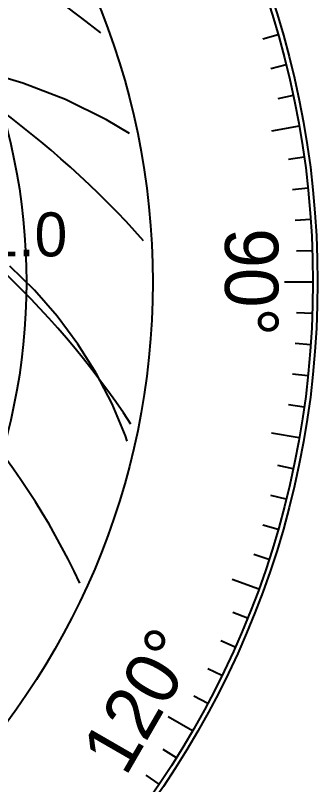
# Model space of a CAD drawing. Header units: metres. Extents: x -58 to 58, y -58 to 58.
# Drawn here: x 38.26 to 57.5, y -32.02 to 17 of the extents above; entities that cross this region are included whole.
import ezdxf
from ezdxf.enums import TextEntityAlignment as Align

# ---------------------------------------------------------------- set-up
doc = ezdxf.new("R2010")
doc.units = ezdxf.units.M
for name, color, linetype in [('CUT_REFERENCE', 1, 'Continuous'), ('ENGRAVE_AWA', 4, 'Continuous'), ('ENGRAVE_COMPASS', 7, 'Continuous'), ('ENGRAVE_TEXT', 7, 'Continuous')]:
    doc.layers.add(name, color=color, linetype=linetype)

msp = doc.modelspace()

# ---------------------------------------------------------------- linework, layer by layer
at = {"layer": 'CUT_REFERENCE'}
for radius in [57.5, 47]:
    msp.add_circle((0, 0), radius, dxfattribs=at)
at = {"layer": 'ENGRAVE_AWA'}
for p, q in [((38.724, 12.683), (35.928, 13.5)), ((41.439, 11.631), (38.724, 12.683)), ((44.055, 10.349), (41.439, 11.631)), ((45.527, 9.464), (44.055, 10.349)), ((39.47, -0.525), (37.894, 1.009)), ((40.918, -2.181), (39.47, -0.525)), ((42.23, -3.947), (40.918, -2.181)), ((43.397, -5.811), (42.23, -3.947)), ((44.411, -7.763), (43.397, -5.811)), ((45.267, -9.79), (44.411, -7.763)), ((45.382, -10.137), (45.267, -9.79))]:
    msp.add_line(p, q, dxfattribs=at)
msp.add_circle((0, 0), 38.958, dxfattribs=at)
for radius, start, end in [(70.125, 51.44814, 128.55186), (62.333, 41.85902, 138.14098), (54.542, 33.2534, 146.7466), (46.75, 25.0283, 154.9717)]:
    msp.add_arc((0, -38.958), radius, start, end, dxfattribs=at)
at = {"layer": 'ENGRAVE_COMPASS'}
for p, q in [((54.984, 15.766), (54.023, 15.491)), ((55.501, 13.838), (54.531, 13.596)), ((55.95, 11.893), (54.972, 11.685)), ((56.331, 9.933), (54.558, 9.62)), ((56.643, 7.961), (55.653, 7.822)), ((56.887, 5.979), (55.892, 5.874)), ((57.061, 3.99), (56.063, 3.92)), ((57.165, 1.996), (56.166, 1.961)), ((57.2, 0), (55.4, 0)), ((57.165, -1.996), (56.166, -1.961)), ((57.061, -3.99), (56.063, -3.92)), ((56.887, -5.979), (55.892, -5.874)), ((56.643, -7.961), (55.653, -7.822)), ((56.331, -9.933), (54.558, -9.62)), ((55.95, -11.893), (54.972, -11.685)), ((55.501, -13.838), (54.531, -13.596)), ((54.984, -15.766), (54.023, -15.491)), ((54.4, -17.676), (53.449, -17.367)), ((53.75, -19.564), (52.059, -18.948)), ((53.035, -21.427), (52.108, -21.053)), ((52.255, -23.265), (51.341, -22.859)), ((51.411, -25.075), (50.512, -24.636)), ((50.505, -26.854), (49.622, -26.384)), ((49.537, -28.6), (47.978, -27.7)), ((48.508, -30.311), (47.66, -29.781)), ((47.421, -31.986), (46.592, -31.427))]:
    msp.add_line(p, q, dxfattribs=at)
msp.add_circle((0, 0), 57.2, dxfattribs=at)

# ---------------------------------------------------------------- texts
at = {"layer": 'ENGRAVE_TEXT'}
msp.add_text('1.0', height=2.8, dxfattribs=at).set_placement((38.958, 0.8), align=Align.BOTTOM_CENTER)
for s, rotation, p in [('90°', -90, (53.3, 0)), ('120°', 60, (46.159, -26.65))]:
    msp.add_text(s, height=3.4, rotation=rotation, dxfattribs=at).set_placement(p, align=Align.MIDDLE_CENTER)

doc.saveas('drawing.dxf')
